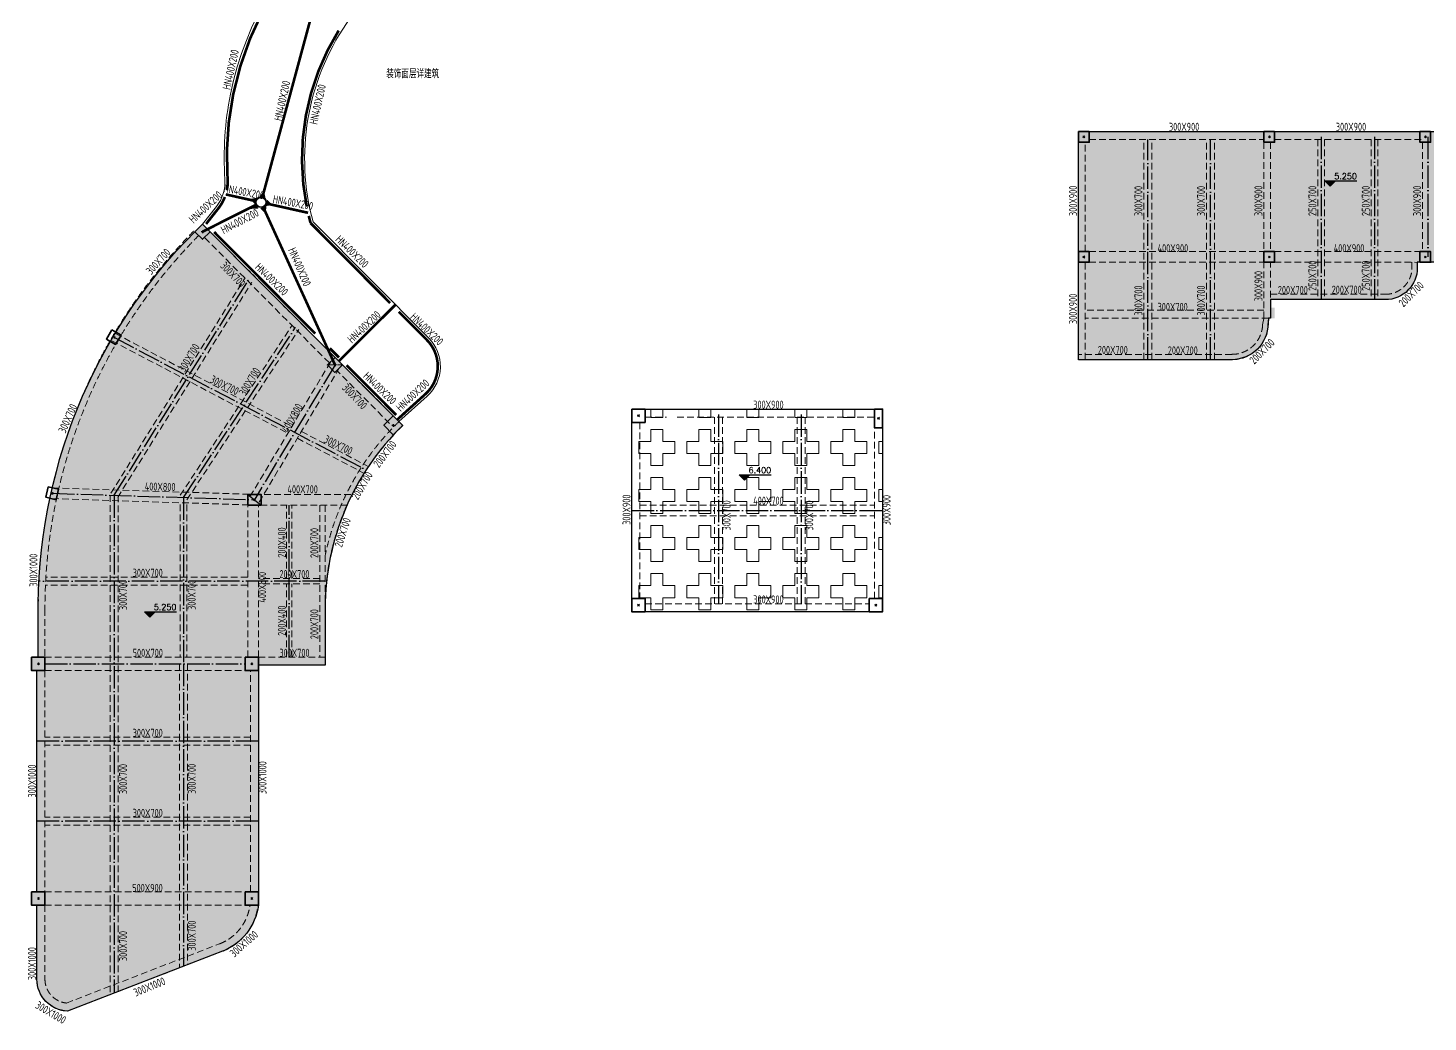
# Model space of a CAD drawing. Header units: millimetres. Extents: x 1089227 to 13101469, y 618865 to 10240562.
# Drawn here: x 7350011 to 7402497, y 5143291 to 5180548 of the extents above; entities that cross this region are included whole.
import ezdxf
from ezdxf.enums import TextEntityAlignment as Align

# ---------------------------------------------------------------- set-up
doc = ezdxf.new("R2010")
doc.units = ezdxf.units.MM
doc.header["$LTSCALE"] = 1000
doc.linetypes.add('GB_DASHDOT3', pattern=[1.0675, 0.84, -0.105, 0.0175, -0.105])
doc.linetypes.add('HIDDEN', pattern=[0.375, 0.25, -0.125])
doc.layers.get('0').update_dxf_attribs({"linetype": 'CONTINUOUS'})
for name, color, linetype in [('BG', 11, 'CONTINUOUS'), ('BG-H', 8, 'CONTINUOUS'), ('S-BEAM-TEXT-DD', 7, 'CONTINUOUS'), ('S-GRID-DE', 11, 'GB_DASHDOT3'), ('STPM_RBEAM_SIG', 2, 'CONTINUOUS'), ('STPM_RBEAM_THICK', 3, 'CONTINUOUS'), ('单形心', 4, 'CONTINUOUS'), ('降板范围', 7, 'CONTINUOUS')]:
    doc.layers.add(name, color=color, linetype=linetype)
for name, color, linetype, lineweight in [('S-BEAM-DASH', 4, 'HIDDEN', 0), ('S-COLU', 30, 'CONTINUOUS', 0), ('S-SLAB-HATCH', 73, 'CONTINUOUS', 0)]:
    doc.layers.add(name, color=color, linetype=linetype, lineweight=lineweight)
doc.styles.add('RMD', font='romand.shx')
doc.styles.add('TSSD_Rein', font='tssdeng.shx', dxfattribs={"width": 0.7, "bigfont": 'hztxt.shx'})
pattern_1 = [(0, (-6326317.142432513, 1683260.446538338), (317.5, 317.5), [317.5, -317.5]), (90, (-6325999.642432513, 1683260.446538338), (-317.5, 317.5), [317.5, -317.5])]

# ---------------------------------------------------------------- blocks, each defined once
blk = doc.blocks.new('BANWANG_XINGXIN')
at = {"color": 0}
for points in [[(0.7071067811921239, 0.707106781177572), (-0.7071067811921239, -0.7071067811848479)], [(-0.7071067811921239, 0.707106781177572), (0.7071067811921239, -0.7071067811848479)]]:
    blk.add_lwpolyline(points, dxfattribs=at)
blk = doc.blocks.new('1F柱网-0808')
at = {"layer": 'S-COLU', "lineweight": 35}
for points in [[(116813.128351558, 100093.7140142014), (117213.128351558, 100093.7140142014), (117213.128351558, 99693.71401420143), (116813.128351558, 99693.71401420143)], [(123763.1251847167, 100093.7140142014), (124163.1251847167, 100093.7140142014), (124163.1251847167, 99693.71401420143), (123763.1251847167, 99693.71401420143)], [(129613.125183749, 100093.7140142322), (130013.125183749, 100093.7140142322), (130013.125183749, 99693.71401423216), (129613.125183749, 99693.71401423216)], [(83970.48979242053, 96623.0717832828), (84252.64791961387, 96339.54613848496), (83969.1222748151, 96057.38801129069), (83686.96414762177, 96340.91365608852)], [(116813.1251847167, 95593.37480869796), (117213.1251847167, 95593.37480869796), (117213.1251847167, 95193.37480869796), (116813.1251847167, 95193.37480869796)], [(123763.1292147236, 95593.37480869796), (124163.1292147236, 95593.37480869796), (124163.1292147236, 95193.37480869796), (123763.1292147236, 95193.37480869796)], [(129613.125184291, 95593.37480869796), (130013.125184291, 95593.37480869796), (130013.125184291, 95193.37480869796), (129613.125184291, 95193.37480869796)], [(80569.98793949932, 92660.84238306805), (80914.8407651633, 92458.16892987117), (80712.16731196642, 92113.31610420626), (80367.3144863015, 92315.98955740314)], [(88938.18965117913, 91631.29529387318), (89220.34777837247, 91347.76964907441), (88936.8221335737, 91065.61152188107), (88654.66400638036, 91349.1371666789)], [(91123.28668478038, 89435.6078913426), (91475.98434377275, 89081.20083534438), (91121.5772877736, 88728.50317635108), (90768.87962878123, 89082.9102323493)], [(100063.135861977, 89693.37481751945), (100563.135861977, 89693.37481751945), (100563.135861977, 89193.37481751945), (100063.135861977, 89193.37481751945)], [(109163.1358573977, 89693.37480869237), (109463.1358573977, 89693.37480869237), (109463.1358573977, 88993.37480869237), (109163.1358573977, 88993.37480869237)], [(78186.92302633356, 86775.0517914677), (78576.85177533701, 86685.85778549779), (78487.6577693671, 86295.92903649528), (78097.72902036272, 86385.12304246519)], [(85663.12521609478, 86493.37770890351), (86163.12521609478, 86493.37770890351), (86163.12521609478, 86093.37770890351), (85663.12521609478, 86093.37770890351)], [(100063.1251847167, 82593.37480869796), (100563.1251847167, 82593.37480869796), (100563.1251847167, 82093.37480869796), (100063.1251847167, 82093.37480869796)], [(108963.1251847185, 82593.37480869237), (109463.1251847185, 82593.37480869237), (109463.1251847185, 82093.37480869237), (108963.1251847185, 82093.37480869237)], [(77563.1251847148, 80393.37480452005), (78063.1251847148, 80393.37480452005), (78063.1251847148, 79893.37480452005), (77563.1251847148, 79893.37480452005)], [(85563.12518471573, 80393.37480869703), (86063.12518471573, 80393.37480869703), (86063.12518471573, 79893.37480869703), (85563.12518471573, 79893.37480869703)], [(77563.1251847148, 71593.37480452005), (78063.1251847148, 71593.37480452005), (78063.1251847148, 71093.37480452005), (77563.1251847148, 71093.37480452005)], [(85563.12518471386, 71593.37480869796), (86063.12518471386, 71593.37480869796), (86063.12518471386, 71093.37480869796), (85563.12518471386, 71093.37480869796)]]:
    blk.add_lwpolyline(points, close=True, dxfattribs=at)
at = {"layer": '单形心', "xscale": 50, "yscale": 50, "zscale": 50}
for p in [(117013.128351558, 99893.71401420143), (123963.1251847167, 99893.71401420143), (129813.125183749, 99893.71401423216), (117013.1251847167, 95393.37480869796), (123963.1292147236, 95393.37480869796), (129813.1251846487, 95393.37480869796), (100313.1358619742, 89443.37481752224), (109313.1358573977, 89343.3748131115), (78337.29039784987, 86535.49041398242), (85913.12521609478, 86293.37770890351), (100313.1251847139, 82343.37480870076), (109213.1251847185, 82343.37480869237), (77813.1251847148, 80143.37480452005), (85813.12518471573, 80143.37480869703), (77813.1251847148, 71343.37480452005), (85813.12518471386, 71343.37480869796)]:
    blk.add_blockref('BANWANG_XINGXIN', p, dxfattribs=at)
at = {"layer": '单形心', "xscale": 49.99999999999999, "yscale": 49.99999999999999, "zscale": 49.99999999999999}
for p, rotation in [((83969.80603361875, 96340.22989728581), 314.8614900437124), ((80641.0776257338, 92387.07924363669), 329.5568204169557), ((88937.50589237642, 91348.4534078762), 314.8614900437124), ((91122.43198627792, 89082.05553384591), 314.8614900437124)]:
    blk.add_blockref('BANWANG_XINGXIN', p, dxfattribs=dict(at, rotation=rotation))
blk = doc.blocks.new('2FJGBZ')
at = {"layer": 'S-SLAB-HATCH'}
h = blk.add_hatch(dxfattribs=at)
h.set_pattern_fill('ZIGZAG', color=256, scale=100)
h.set_pattern_definition(pattern_1)
edge = h.paths.add_edge_path()
edge.add_line((145363.1252078488, 109893.3748085527), (135113.125184752, 109893.3748085545))
edge.add_line((135113.125184752, 109893.3748085545), (135113.125184752, 109993.3777073333))
edge.add_line((135113.125184752, 109993.3777073333), (134713.125184752, 109993.3777073333))
edge.add_line((134713.125184752, 109993.3777073333), (134713.125184752, 100093.7140142014))
edge.add_line((134713.125184752, 100093.7140142014), (116813.128351558, 100093.7140142014))
edge.add_line((116813.128351558, 100093.7140142014), (116813.5042634998, 91544.0505567072))
edge.add_line((116813.5042634998, 91544.0505567072), (116813.5042745434, 91543.79939038213))
edge.add_line((116813.5042745434, 91543.79939038213), (122563.8808914395, 91544.05222316831))
edge.add_arc((122554.4704302279, 92907.86834589764), 1363.848588882461, 270.3953400644964, 359.4242408584261)
edge.add_line((123918.2501588073, 92894.16340840049), (123937.2095122971, 93094.05220660847))
edge.add_line((123937.2095122971, 93094.05220660847), (124163.4985162588, 93093.71527236234))
edge.add_line((124163.4985162588, 93093.71527236234), (124163.4985162588, 93493.71527236234))
edge.add_line((124163.4985162588, 93493.71527236234), (124013.5076193605, 93493.71527236234))
edge.add_line((124013.5076193605, 93493.71527236234), (124013.5076194461, 93793.37480991054))
edge.add_line((124013.5076194461, 93793.37480991054), (128313.1251870748, 93793.37481017411))
edge.add_arc((128313.1251854729, 94993.37480972614), 1199.999999552034, 270.0000000764839, 360.0000000090268)
edge.add_line((129513.1251850249, 94993.3748099152), (129513.1251856256, 95192.42186202575))
edge.add_line((129513.1251856256, 95192.42186202575), (134913.1251847539, 95193.37480869796))
edge.add_line((134913.1251847539, 95193.37480869796), (134913.1251866464, 98493.37480994035))
edge.add_line((134913.1251866464, 98493.37480994035), (141813.1252120994, 98493.37480994035))
edge.add_arc((141813.1297613354, 99693.37025702838), 1199.995447096656, 269.9997827891552, 360.0002174783172)
edge.add_line((143013.1252084235, 99693.37481186632), (143013.1252105692, 99793.33677805495))
edge.add_line((143013.1252105692, 99793.33677805495), (143913.1226878734, 99793.37225819472))
edge.add_line((143913.1226878734, 99793.37225819472), (143913.125213135, 99893.37480945792))
edge.add_line((143913.125213135, 99893.37480945792), (144813.1252130186, 99893.37480945978))
edge.add_line((144813.1252130186, 99893.37480945978), (144813.1252130186, 100093.3748094598))
edge.add_line((144813.1252130186, 100093.3748094598), (143913.1353181517, 100093.3722582208))
edge.add_line((143913.1353181517, 100093.3722582208), (143913.1252120957, 102193.3742745407))
edge.add_line((143913.1252120957, 102193.3742745407), (147163.1252127159, 102193.3742762813))
edge.add_line((147163.1252127159, 102193.3742762813), (147163.1252127159, 99793.37480847538))
edge.add_line((147163.1252127159, 99793.37480847538), (152163.125156682, 99793.37480848003))
edge.add_line((152163.125156682, 99793.37480848003), (152163.1251881327, 100692.7107660174))
edge.add_line((152163.1251881327, 100692.7107660174), (155413.1251870841, 100692.7107646903))
edge.add_arc((155411.9916488212, 101993.8439091938), 1301.133638268742, 270.049915677135, 359.9774558675841)
edge.add_line((156713.1251863707, 101993.3319530161), (156738.0883708652, 102893.4515854754))
edge.add_line((156738.0883708652, 102893.4515854754), (156713.1251815958, 110293.3748087222))
edge.add_line((156713.1251815958, 110293.3748087222), (156113.1251852298, 110294.4425576478))
edge.add_arc((154906.9224803988, 110429.6356623601), 1213.75538750748, 353.6048884554947, 449.7034895401035)
edge.add_line((154913.2037381949, 111643.3747968143), (146963.1252912134, 111643.4889131691))
edge.add_arc((146968.1098112287, 110430.713217183), 1212.785939155953, 90.23548489027833, 186.5022418150386)
edge.add_line((145763.1252078488, 110293.3748036558), (145363.1252078488, 110293.3748036558))
edge.add_line((145363.1252078488, 110293.3748036558), (145363.1252078488, 109893.3748085527))
h = blk.add_hatch(dxfattribs=at)
h.set_pattern_fill('ZIGZAG', color=256, scale=100)
h.set_pattern_definition(pattern_1)
edge = h.paths.add_edge_path()
edge.add_line((77763.13871500734, 68321.79160367139), (77763.1251847716, 71093.37480499409))
edge.add_line((77763.1251847716, 71093.37480499409), (77563.1251847148, 71093.37480475754))
edge.add_line((77563.1251847148, 71093.37480475754), (77563.1251847148, 71593.37480428349))
edge.add_line((77563.1251847148, 71593.37480428349), (77763.1251847148, 71593.37480452005))
edge.add_line((77763.1251847148, 71593.37480452005), (77763.1251847148, 79893.37480452005))
edge.add_line((77763.1251847148, 79893.37480452005), (77562.86360115744, 79893.37480452005))
edge.add_line((77562.86360115744, 79893.37480452005), (77562.86360115744, 80393.37480452005))
edge.add_line((77562.86360115744, 80393.37480452005), (77813.1251847148, 80393.37480452005))
edge.add_line((77813.1251847148, 80393.37480452005), (77813.1251847148, 81893.37190979812))
edge.add_arc((97790.16162515432, 82189.2581168972), 19979.22755239051, 134.9017358295003, 180.8485638701061, ccw=False)
edge.add_line((83686.96414762177, 96340.91365608852), (83970.37592316885, 96622.95846325252))
edge.add_line((83970.37592316885, 96622.95846325252), (91475.97818943951, 89081.20701950695))
edge.add_arc((98163.5048496835, 82193.15204589628), 9600.43301892976, 134.1537312490391, 179.8089813593146)
edge.add_line((88563.12518471386, 82225.15891068894), (88563.12518430408, 80093.37190849055))
edge.add_line((88563.12518430408, 80093.37190849055), (86063.12518471386, 80093.37480869703))
edge.add_line((86063.12518471386, 80093.37480869703), (86063.12518471386, 71093.37480869796))
edge.add_arc((83921.81887526624, 71376.28382176533), 2159.91440121014, 291.702654041468, 352.4736819357785, ccw=False)
edge.add_line((84720.53318092693, 69369.47399557661), (78914.75827428605, 67124.43527422566))
edge.add_arc((78965.02696007211, 68325.27687910106), 1201.893298413127, 180.1661477376504, 267.602928714078, ccw=False)
h = blk.add_hatch(dxfattribs=at)
h.set_pattern_fill('十字花纹', color=256, scale=300)
h.set_pattern_definition([(90, (-2912287.719960631, 1620394.552045148), (-1800, 1.102182119232618e-13), [450, -1350]), (0, (-2912287.719960631, 1620844.552045148), (0, 1800), [450, -1350]), (90, (-2911837.719960631, 1620844.552045148), (-1800, 1.102182119232618e-13), [450, -1350]), (0, (-2911837.719960631, 1621294.552045148), (0, 1800), [450, -1350]), (270, (-2911387.719960631, 1621294.552045148), (1800, -3.306546357697854e-13), [450, -1350]), (0, (-2911387.719960631, 1620844.552045148), (0, 1800), [450, -1350]), (270, (-2910937.719960631, 1620844.552045148), (1800, -3.306546357697854e-13), [450, -1350]), (0, (-2911387.719960631, 1620394.552045148), (0, 1800), [450, -1350]), (270, (-2911387.719960631, 1620394.552045148), (1800, -3.306546357697854e-13), [450, -1350]), (0, (-2911837.719960631, 1619944.552045148), (0, 1800), [450, -1350]), (270, (-2911837.719960631, 1620394.552045148), (1800, -3.306546357697854e-13), [450, -1350]), (0, (-2912287.719960631, 1620394.552045148), (0, 1800), [450, -1350])])
h.paths.add_polyline_path([(109463.1251847176, 89693.3748086961), (100063.1244111517, 89693.71546419803), (100063.1251847167, 82093.37480869796), (109463.5240193289, 82093.71642575692)])
at = {"color": 2, "linetype": 'ByBlock'}
for radius in [200, 184]:
    blk.add_circle((86163.0122663118, 97443.31158189103), radius, dxfattribs=at)
at = {"layer": 'S-BEAM-DASH'}
for p, q in [((117213.128351558, 100093.7139368737), (123763.1251847167, 100093.7140142014)), ((117213.1283550998, 99793.71393687371), (123763.1251882585, 99793.71401420143)), ((119263.5042634998, 91544.05054270569), (119263.5042635007, 99793.71396285109)), ((119563.5042634998, 91544.05054270569), (119563.5042635007, 99793.71396285109)), ((121613.5042634998, 91544.05054270569), (121613.5042635007, 99793.71399059426)), ((121913.5042634998, 91544.05054270569), (121913.5042635007, 99793.71399059426)), ((124163.1066925973, 99793.7140147714), (129713.1107221767, 99793.3719103178)), ((124163.1251847167, 100093.7140142014), (129713.1292142961, 100093.3719097478)), ((125788.4713249523, 99793.61382664926), (125788.4713249523, 93793.37481002696)), ((126038.4713249514, 99793.59841655102), (126038.4713249523, 93793.37481002696)), ((127788.4713249523, 99793.4905458549), (127788.4713249523, 93793.3748101499)), ((128038.4713249514, 99793.47513575573), (128038.4713249523, 93793.3748101499)), ((116813.504351872, 95593.37480869796), (116813.128351558, 99693.71401420143)), ((117063.5043508206, 95593.39773364924), (117063.1283505065, 99693.7369391527)), ((123763.1251847167, 99693.71401420143), (123763.1251847157, 95593.37480869796)), ((124013.1251847167, 99693.71401420143), (124013.1251847157, 95593.37480869796)), ((129713.125184291, 99693.71401423216), (129713.125184291, 95593.37190979905)), ((88725.54548272677, 91419.67663301434), (84040.00230172649, 96127.92603518255)), ((88938.18965117913, 91631.29529387318), (84252.64647017885, 96339.54469604045)), ((117212.861806239, 95593.3748086337), (123762.8676311672, 95593.3748086337)), ((124162.8676311662, 95593.3748086337), (129612.8636007337, 95593.3748086337)), ((117063.5042634998, 91544.05054270569), (117063.5042634998, 95193.37480869796)), ((117213.1251847167, 95193.37480869796), (123763.5076193139, 95192.83654135093)), ((123763.5074353293, 93093.71534081548), (123763.5076193605, 95193.37480869796)), ((124013.5076193605, 93493.71527236234), (124013.5076193605, 95193.37480869796)), ((124162.8675067676, 95192.83650634717), (134513.1251847539, 95192.03481215797)), ((80535.85374090262, 86540.54511225969), (85570.58127525263, 94612.30896043964)), ((80790.39662852511, 86381.77509506233), (85825.12416287512, 94453.53894324228)), ((116813.5042634998, 91544.0505567072), (116813.5043503121, 93094.05066053849)), ((123763.5074616531, 93394.05220660847), (117063.5042634998, 93394.05220660847)), ((123937.2095122971, 93094.05220660847), (117063.5042634998, 93094.05220660847)), ((123712.4614764759, 92844.05222316738), (123763.4985162588, 93093.71527236234)), ((123913.5076214913, 92844.16275383998), (123937.2095122971, 93094.05220660847)), ((80710.87100169342, 92519.85305382591), (87325.1346302852, 89043.02439713292)), ((83137.80353390891, 86460.49652940687), (87336.01986509841, 92843.31783039961)), ((83388.44683551881, 86295.63921122346), (87586.66316670831, 92678.4605122162)), ((80571.28424977418, 92254.30543344747), (87170.8758294154, 88785.18923018966)), ((88765.86044334248, 91451.11896570865), (85741.49686198123, 86396.06029481534)), ((88654.66400638036, 91349.1371666789), (89220.31355715543, 91347.73559291475)), ((122563.8808334796, 91744.05222316738), (116813.5042055398, 91744.0505567072)), ((122563.8808914395, 91544.05222316738), (116813.5042634998, 91544.0505567072)), ((89109.11712019332, 91245.753793885), (86084.75353883207, 86190.69512299169)), ((100063.1244417205, 89393.3748086961), (100063.135861977, 89393.3748086961)), ((100063.1251847167, 89293.3748086961), (100063.1251847167, 82493.37480869796)), ((100463.1251847167, 89693.3748086961), (109263.1251847176, 89693.3748086961)), ((100563.135861977, 89393.3748086961), (101363.1251850622, 89393.3748086961)), ((101763.1251850622, 89393.3748086961), (109163.1358573977, 89393.3748086961)), ((103163.5232968498, 89393.37480869517), (103163.5232968498, 82393.71642575692)), ((103463.5232968498, 89393.37480869517), (103463.5232968498, 82393.71642575692)), ((106263.1251847167, 89393.37480869517), (106263.1251847167, 82393.71642575692)), ((106563.1251847167, 89393.37480869517), (106563.1251847167, 82393.71642575692)), ((87679.73815275636, 88856.62485851068), (90175.29302301165, 87544.82097912766)), ((100363.1251847176, 89193.37481751945), (100363.1251847167, 82593.37480869796)), ((109163.916991083, 82593.37480910309), (109163.1358573977, 88993.37480869237)), ((109463.922855786, 82493.39240476489), (109463.5240208926, 88993.37480869237)), ((87525.47935188748, 88598.78969156649), (90035.70627109241, 87279.27335874923)), ((78343.6788465213, 86735.38835725095), (85919.51364907809, 86493.27565217298)), ((78330.90194917843, 86335.59247071203), (85906.73675173521, 86093.47976563405)), ((80513.12518471293, 86465.95388635434), (80513.12518471293, 67742.50877217203)), ((80813.12518471386, 86456.3663209686), (80813.12518471293, 67858.51595936622)), ((83138.12518471386, 86115.78671798017), (83138.1251847148, 80393.37480869703)), ((83388.12518471386, 86115.78671798017), (83388.12518471573, 80393.37480869703)), ((85663.12518505845, 80393.37480869703), (85663.12518505845, 86093.37770890351)), ((86063.12518471386, 80393.37480869703), (86063.12518471386, 86093.37770890351)), ((89391.01413124334, 86093.37264809944), (86163.12521609478, 86093.37770890351)), ((89530.63381271623, 86493.37242919765), (86163.12571782246, 86493.37770890258)), ((87113.12518471386, 83343.3748086933), (87113.12949626707, 86093.37621945143)), ((87313.12518471386, 83343.3748086933), (87313.12949626707, 86093.37590588443)), ((88363.12518471293, 86093.37425966188), (88363.12518471386, 80393.37480869703)), ((88563.12518471386, 86093.37394609489), (88563.12518471386, 80793.37480844185)), ((100363.1251847176, 86093.56353446376), (109163.4897196582, 86094.10351937916)), ((100363.1251847176, 85693.56353371125), (109163.5385405123, 85694.10352162365)), ((85663.12518505752, 83093.37480869424), (78085.37156846095, 83093.3748086933)), ((85663.12518505659, 83393.37480869237), (78095.854001211, 83393.3748086933)), ((88363.12518471293, 83343.3748086933), (86063.12518471293, 83343.3748086933)), ((88363.12518471293, 83143.3748086933), (86063.12518471293, 83143.37480869424)), ((87113.12055959273, 80393.37496548053), (87113.12487114593, 83143.3748086933)), ((87313.12055959273, 80393.37465191353), (87313.12487114593, 83143.3748086933)), ((77813.1251847148, 82193.37190980185), (77813.1251847148, 80393.37480452005)), ((78063.1251847148, 82193.37190980185), (78063.12518454716, 80393.37480452005)), ((100463.1251847167, 82093.71642575692), (109263.1251847167, 82093.71642575692)), ((100563.1251847167, 82393.71642575692), (108963.1251847185, 82393.71642575692)), ((78063.1251847148, 80393.37480452005), (85563.12518471573, 80393.37480869703)), ((86063.12518471386, 80393.37480869703), (88563.12518434413, 80393.37480869703)), ((77763.1251847148, 79894.44255300518), (77763.1251847148, 71594.44255300518)), ((78063.1251847148, 79893.37480452005), (85563.12518471573, 79893.37480869703)), ((78063.12518372852, 79893.37480452005), (78063.12518372852, 71593.37480452005)), ((83113.125184712, 80143.37480741646), (83113.12518471293, 68747.90439452603)), ((83413.125184712, 80143.37480741646), (83413.12518471293, 68863.91158172116)), ((85763.12518476602, 71593.37480869796), (85763.1251847148, 79893.37480869703)), ((86063.12506870367, 80093.37335859518), (88013.12506485824, 80093.37335859518)), ((86063.12518476695, 71493.37480869796), (86063.12518471386, 79993.37480869703)), ((85763.12518473156, 77394.44255300611), (78063.12518372852, 77394.44255300425)), ((85763.12518473342, 77094.44255300518), (78063.12518372852, 77094.44255300518)), ((85763.12518474925, 74393.37480452005), (78063.12518372945, 74393.37480452098)), ((85763.12518475112, 74093.37480452005), (78063.12518372945, 74093.37480452098)), ((78063.1251847716, 71593.37480869796), (85563.12518471386, 71593.37480869796)), ((78063.12518474646, 71094.44255347922), (85563.12518468872, 71094.4425571831))]:
    blk.add_line(p, q, dxfattribs=at)
at = {"layer": 'S-BEAM-DASH', "linetype": 'Continuous'}
for points in [[(83971.29820529837, 96624.09649993107), (84490.73708744999, 97282.51953485608, 0.1860864396549765), (84809.6271956088, 98313.47690711077, -0.06712124892979676), (85020.05497475807, 101494.3649089038, -0.3567487115909), (96709.00954234228, 111050.6257847399, -0.3881733823858325), (98113.45305893384, 110043.1382944565), (98113.45305893384, 109042.3834362831, -0.426200936172298), (97072.71102042496, 108043.2137378342), (95822.79134323634, 108011.1361165931, 0.4610985514977265), (88113.8627022598, 96712.55183599796), (92452.75745849404, 92352.62803789973, -0.4283157962061458), (92395.49917641189, 90181.86319935601), (91336.3737036679, 89221.48811733816), (83971.29820529837, 96624.09649993107)], [(128313.1251850259, 93793.37481017411, 0.4142135616811479), (129513.1251850249, 94993.37480629422), (129513.1251856275, 95193.1138490187)], [(124013.5076193605, 93793.37480991054), (128313.1251850259, 93793.37481017411, -0.136567523976915)]]:
    blk.add_lwpolyline(points, format="xyb", dxfattribs=at)
at = {"layer": 'S-BEAM-DASH'}
for points in [[(83650.56972419377, 96375.22797986027, 0.1980158450556573), (77813.12521587312, 82193.2470933795, 0.1980158450556573)], [(83828.04321121797, 96199.15083369054, 0.1980158450556588), (78063.1251847148, 82193.37190980371, -0.0002496328633489166)], [(128313.1251851125, 93993.37481017411, 0.4142135616813298), (129313.1251850249, 94993.37480685394), (129313.1251856275, 95193.1138496222)], [(91477.46592232399, 89079.70917722303, 0.2037584165590769), (88563.12518470827, 82193.37190978695, 304.9385467953218)], [(91338.46412222274, 89223.50938434713, 0.1510122980792718), (88563.12518471386, 84174.58190834802, 0.1450195318105725)], [(78869.2449879488, 67428.48407311738), (84612.33379150648, 69649.28266615141, 0.2762041838049747), (85749.34472539648, 71105.73059188761)], [(78914.75827249605, 67124.43527353369), (84720.53318092693, 69369.47399557661, 0.2762041838050321), (86047.04593734909, 71068.66324234102)], [(77763.13871500734, 68321.79160367139, 0.4011703925680097), (78914.75827428605, 67124.43527422566, 0.4011703925680097)], [(78063.13745366037, 68322.66154997237, 0.3825503998096451), (78869.2449894473, 67428.48407369666, 0.3825503998096451)]]:
    blk.add_lwpolyline(points, format="xyb", dxfattribs=at)
for points in [[(116813.5042634998, 93494.05074726883), (116813.5042634998, 95193.37480869796)], [(124013.5076193484, 93993.37480991054), (128313.1251850137, 93993.37481017411)], [(91194.84188645892, 89363.70298878383), (89220.34777837247, 91347.76964907441)], [(90982.19749826379, 89152.08454873227), (89007.70339017734, 91136.15120902285)], [(77763.1251847716, 71093.37480499409), (77763.13871500734, 68321.79160367139)], [(78063.1251847716, 71093.37480499409), (78063.13745366037, 68322.66154997144)]]:
    blk.add_lwpolyline(points, dxfattribs=at)
for radius, end in [(1349.030783318655, 357.9171207419982), (1149.030783318655, 357.5543713161033)]:
    blk.add_arc((122564.4772709105, 92893.0828746641), radius, 269.974670669523, end, dxfattribs=at)
at = {"layer": 'S-GRID-DE'}
for p, q in [((119413.5042634998, 91544.05054270569), (119413.5042635007, 99793.71396285109)), ((121763.5042634998, 91544.05054270569), (121763.5042635007, 99793.71399059426)), ((125913.4713249523, 99893.37190354522), (125913.4713249523, 93793.37481002696)), ((127913.4713249523, 99893.37190354522), (127913.4713249523, 93793.3748101499)), ((129913.4713249523, 99893.37190354522), (129913.4713249523, 95393.26073075365)), ((80663.12518471386, 86461.16010366101), (85697.85271906387, 94532.92395184096)), ((80641.0776257338, 92387.07924363669), (90105.49964705203, 87412.04716893844)), ((83263.12518471386, 86378.06787031516), (87461.34151590336, 92760.8891713079)), ((88937.4887817679, 91348.43637979683), (85913.12520040665, 86293.37770890351)), ((103313.5232968498, 89493.71594281029), (103313.5232968498, 82393.71642575692)), ((106413.1251847176, 89493.71594281029), (106413.1251847167, 82393.71642575692)), ((78337.29039784987, 86535.49041398149), (85913.12520040665, 86293.37770890351)), ((80663.12518471386, 86461.16010366101), (80663.12518471293, 67800.5123657696)), ((83263.12518471386, 86378.06787031516), (83263.1251847148, 80143.37480741646)), ((85663.12521609478, 86493.37770890351), (86163.12518471759, 86093.37770890351)), ((87213.12055959273, 80393.37480869703), (87213.12949626707, 86093.37606266793)), ((100063.1247979347, 85893.54512625001), (109463.7141891299, 85894.12194059137)), ((88563.12518471293, 83243.3748086933), (77838.76138381101, 83243.3748086933)), ((78063.1251847148, 80143.37480452005), (85563.12518471573, 80143.37480869703)), ((83263.125184712, 80143.37480741646), (83263.12518471293, 68805.9079881236)), ((86063.12518473156, 77244.44255300518), (77763.1251847148, 77244.44255300518)), ((86063.12518475018, 74243.37480452005), (77763.1251847148, 74243.37480452005))]:
    blk.add_line(p, q, dxfattribs=at)
at = {"layer": 'STPM_RBEAM_SIG'}
for points in [[(85975.95933906734, 97495.34895556513, 249.9999999999999, 0, 0), (85735.4013575241, 97563.40670688823, 249.9999999999999, 0, 0)], [(86212.79947510269, 97627.05916156247, 250, 0, 0), (86281.79527711496, 97867.34977582842, 250, 0, 0)], [(86005.72977024037, 97315.58504041284, 250, 0, 0), (85786.09249274433, 97196.17203302123, 250, 0, 0)], [(86252.76858227327, 97257.38118600566, 250, 0, 0), (86333.57354856655, 97020.80021165963, 250, 0, 0)], [(86361.40697041713, 97417.74781770166, 250, 0, 0), (86600.64875168353, 97345.19873020332, 250, 0, 0)]]:
    blk.add_lwpolyline(points, format="xyseb", dxfattribs=at)
at = {"layer": 'STPM_RBEAM_THICK', "const_width": 100}
for points in [[(84881.39413441159, 97894.67406612635, 0.06694179756315849), (84909.39619401097, 98320.2700623339, -0.06712124892979585), (85118.0596657237, 101474.4882756695, -0.09363216005759249), (86774.55035288166, 105541.0811133785, -0.09773618217375481)], [(89075.217958197, 103880.3013183661, 0.1910710286114662), (87876.48239584547, 97283.73046642449)], [(84104.72572966665, 96631.77118075732), (84569.24674530793, 97220.58219859563, 0.07895328003630434), (84807.08307520859, 97641.95481158979, 0.09225139231026441)], [(87955.25460009277, 96934.81616966799, 0.01761068528569877), (88024.36086612195, 96660.72297555208), (91004.2061762698, 93666.43544099107)], [(91328.03914700635, 93341.03296984453), (92381.87604729086, 92282.08850610442, -0.4283310075539356), (92328.38159058802, 90255.99305315409), (91265.7672440894, 89292.45439183898)]]:
    blk.add_lwpolyline(points, format="xyb", dxfattribs=at)
for points in [[(86215.19407134037, 97636.38426049706), (88110.83046128228, 104650.2389032859)], [(85967.83677607309, 97486.97538852878), (84841.63996930607, 97738.77753053512)], [(85984.3593861442, 97353.40525059216), (83969.80603361875, 96340.22989728581)], [(86245.96452967264, 97261.3255329663), (88937.4887817679, 91348.43637979683)], [(87926.77029729448, 97048.98475161009), (86358.19850880466, 97399.69586520828)], [(88197.81099775247, 92517.82729479112), (84405.16588669177, 96329.79996194877)], [(89079.55016768817, 91489.81256685313), (91205.7110507302, 93605.71842519939)], [(89084.7557167057, 91626.36265021563), (88742.32089264318, 91970.54254350625)], [(91228.13702899776, 89472.05853303708), (89372.61109302752, 91337.04034493864)]]:
    blk.add_lwpolyline(points, dxfattribs=at)
at = {"layer": '降板范围'}
for points in [[(116813.5042634998, 91544.0505567072), (116813.128351558, 100093.7140142014), (134713.125184752, 100093.7140142014)], [(100063.1251847167, 82093.37480869796), (100063.1244111517, 89693.71544380207), (109463.1358573977, 89693.37480869237), (109463.5240480537, 89294.19275838137), (109463.1358573977, 88993.37480869237), (109463.1251847185, 82593.37480869237), (109463.5240190635, 82468.4425510671), (109463.5240190635, 82093.37480869237), (100063.5232871659, 82093.37484830804)]]:
    blk.add_lwpolyline(points, dxfattribs=at)
for points in [[(134913.1251847539, 95193.37480869796), (129513.1251856284, 95193.38926854637), (129513.1251850249, 94993.37480629422, -0.4142135611269539), (128313.1251870748, 93793.37481017411), (124013.5076194461, 93793.37480991054), (124013.5076193605, 93493.71527236234), (124013.5076193605, 93493.71527236234), (124013.5076193605, 93093.71527236234), (123937.2095122971, 93094.05220660847), (123918.2501588073, 92894.16340839956, -0.4092580186768868), (122563.8808914395, 91544.05222316924), (116813.5042745434, 91543.79939038213)], [(77763.13871500734, 68321.79160367139), (77763.1251847716, 71093.37480499409), (77563.1251847148, 71093.37480475754), (77563.1251847148, 71593.37480428349), (77763.1251847148, 71593.37480452005), (77763.1251847148, 79893.37480452005), (77562.86360115744, 79893.37480452005), (77562.86360115744, 80393.37480452005), (77813.1251847148, 80393.37480452005), (77813.1251847148, 81893.37190979812, -0.2032107009780357), (83686.96414762177, 96340.91365608852), (83970.37592316885, 96622.95846325252), (91475.97818943951, 89081.20701950695, 0.2018862569620874), (88563.12518471386, 82225.15891068894), (88563.12518430408, 80093.37190849055), (86063.12518471386, 80093.37480869703), (86063.12518471386, 71093.37480869796, -0.2715582451004115), (84720.53318092693, 69369.47399557661), (78914.75827428605, 67124.43527422566, -0.4011703925682881), (77763.13871500734, 68321.79160367139), (77763.13871500734, 68321.79160367139)]]:
    blk.add_lwpolyline(points, format="xyb", dxfattribs=at)
blk.add_blockref('1F柱网-0808', (0, 0))
blk = doc.blocks.new('ljm2')
at = {"layer": 'BG'}
for points in [[(-3679.382712075487, 20840.19302765001), (-3879.382712075487, 20640.19302765001), (-4079.382712075487, 20840.19302765001), (-2879.382712075487, 20840.19302765001)], [(-25640.64708657004, 9823.686227516271), (-25840.64708657004, 9623.686227516271), (-26040.64708657004, 9823.686227516271), (-24840.64708657004, 9823.686227516271)], [(-47938.07122159749, 4690.750388475135), (-48138.07122159749, 4490.750388475135), (-48338.07122159749, 4690.750388475135), (-47138.07122159749, 4690.750388475135)]]:
    blk.add_lwpolyline(points, dxfattribs=at)
at = {"layer": 'BG-H'}
for points in [[(-3679.382712075487, 20840.19302765001), (-3879.382712075487, 20640.19302765001), (-4079.382712075487, 20840.19302765001)], [(-25640.64708657004, 9823.686227516271), (-25840.64708657004, 9623.686227516271), (-26040.64708657004, 9823.686227516271)], [(-47938.07122159749, 4690.750388475135), (-48138.07122159749, 4490.750388475135), (-48338.07122159749, 4690.750388475135)]]:
    blk.add_solid(points, dxfattribs=at)
at = {"layer": 'S-BEAM-TEXT-DD', "style": 'TSSD_Rein', "width": 0.7}
for s, height, rotation, p in [('HN400X200', 300, 77.48542989209506, (-45120.3624201268, 24239.52899306547)), ('HN400X200', 300, 77.48542989209506, (-43191.00188323855, 23071.96647501644)), ('HN400X200', 300, 77.48542989209506, (-41859.44551128149, 22936.17792479973)), ('HN400X200', 299.9999999999999, 349.4681351959479, (-45383.87970137969, 20425.29837111756)), ('300X900', 300, 90, (-13373.25753550604, 19526.00848032534)), ('300X700', 300, 90, (-10923.09818870574, 19526.00848032534)), ('300X700', 300, 90, (-8573.098188707605, 19526.00848032534)), ('300X900', 300, 90, (-6423.4772674907, 19526.00848032534)), ('250X700', 300, 90, (-4398.131127255037, 19526.00848032534)), ('250X700', 300, 90, (-2398.131127255037, 19526.00848032534)), ('300X900', 300, 90, (-473.477267915383, 19526.00848032534)), ('HN400X200', 300, 43.26956912398532, (-46492.79481133446, 19230.28145963233)), ('HN400X200', 299.9999999999999, 349.4681351959479, (-43541.96351571754, 20020.96762586012)), ('HN400X200', 299.9999999999999, 27.83507530385636, (-45364.75455984939, 18838.84110884741)), ('HN400X200', 300, 315.8000140892213, (-41201.46010290459, 18614.58215855062)), ('300X700', 300, 48.06627045074362, (-48085.00375812873, 17301.4472786868)), ('HN400X200', 300, 293.1948101259812, (-42954.78160652891, 18258.48593587056)), ('300X700', 299.9999999999999, 313.7210769542445, (-45519.19637787342, 17632.85008242168)), ('HN400X200', 300, 315.8000140892213, (-44217.2574130334, 17574.57952972129)), ('300X900', 300, 90, (-6423.4772674907, 16330.70177113172)), ('250X700', 300, 90, (-4398.131127255037, 16722.14985010121)), ('250X700', 300, 90, (-2398.131127255037, 16722.14985033218)), ('200X700', 300, 44.97578922544648, (-1136.848570343107, 16093.79862918518)), ('300X900', 300, 90, (-13373.4772674907, 15476.16779476684)), ('300X700', 300, 90, (-10923.09818870761, 15792.55670617055)), ('300X700', 300, 90, (-8573.098188707605, 15792.55670617055)), ('HN400X200', 300, 43.26956912398532, (-40553.00528421625, 14736.27491354104)), ('HN400X200', 300, 315.8000140892213, (-38399.18613858894, 15710.60902490746)), ('200X700', 300, 44.97578922544648, (-6730.251195777208, 13949.44671298098)), ('300X700', 300, 59.07162476634461, (-46823.86834383197, 13652.52671998832)), ('300X700', 300, 59.07162476634461, (-44557.87662742287, 12759.13509436697)), ('HN400X200', 300, 315.8000140892213, (-40160.61985925213, 13494.47776031122)), ('300X700', 299.9999999999999, 333.7220663495838, (-45904.7653910201, 13297.0351792844)), ('300X700', 299.9999999999999, 313.7210769542445, (-40953.56150278263, 13064.70484970044)), ('HN400X200', 300, 43.26956912398532, (-38731.2097148113, 12176.37915284466)), ('300X700', 300, 65.908921607918, (-51303.36542956531, 11361.82282547746)), ('400X800', 300, 61.21499972578579, (-42937.77797503956, 11377.37838474661)), ('300X700', 299.9999999999999, 333.7220663495838, (-41640.73235899769, 11055.6197971208)), ('200X700', 300, 52.56578770789778, (-39544.52025710233, 10066.98233413976)), ('400X800', 300, 358.8379864448556, (-48326.71042446047, 9240.702373901382)), ('200X700', 299.9999999999999, 59.29223203008363, (-40333.77233118564, 8860.34487922024)), ('300X900', 300, 90, (-30113.02872826345, 7950.163447569124)), ('300X900', 300, 90, (-20362.80998035707, 7934.235007450916)), ('300X700', 300, 90, (-26362.41186800785, 7740.107167437673)), ('300X700', 300, 90, (-23262.809980141, 7740.107167437673)), ('200X700', 300, 71.93565013064432, (-40936.77028912865, 7081.856042153202)), ('200X400', 300, 90, (-43034.97657039575, 6720.135473585688)), ('200X700', 300, 90, (-41816.09585245885, 6709.308728030883)), ('300X1000', 300, 90, (-52347.58936168253, 5629.829078699462)), ('400X800', 300, 90, (-43774.41671974771, 5035.133023603819)), ('300X700', 300, 90, (-48991.6843715962, 4756.210016323254)), ('300X700', 300, 90, (-46415.4672937151, 4761.007650015876)), ('200X400', 300, 90, (-43033.29986131005, 3789.990357553586)), ('200X700', 300, 90, (-41816.09585245885, 3665.369160346687)), ('300X1000', 300, 90, (-52400.57892877422, -2271.438246460631)), ('300X700', 300, 90, (-48986.22442590445, -2140.067721134052)), ('300X700', 300, 90, (-46410.00734802336, -2135.270087441429)), ('300X1000', 300, 90, (-43759.20884129405, -2145.173224369064)), ('300X700', 300, 90, (-46410.00734802149, -8012.267655723728)), ('300X700', 300, 90, (-48986.22442590259, -8400.725271637551)), ('300X1000', 299.9999999999999, 41.40185877355005, (-44970.87328271009, -8275.700798799284)), ('300X1000', 300, 90, (-52400.57892670482, -9114.465078668669)), ('300X1000', 299.9999999999999, 22.28163031954443, (-48666.30876868963, -9737.8320668675)), ('300X1000', 299.9999999999999, 329.3140652538991, (-52455.97399921529, -10143.01311805565))]:
    blk.add_text(s, height=height, rotation=rotation, dxfattribs=at).set_placement(p)
for s, p in [('装饰面层详建筑', (-39270.95534063317, 24696.04589904845)), ('300X900', (-9928.361158778891, 22721.56014625076)), ('300X900', (-3670.583590609953, 22721.56014625076)), ('400X900', (-10353.48155212589, 18170.48139886092)), ('400X900', (-3749.459863988683, 18170.71847276669)), ('200X700', (-5845.710616111755, 16604.38130135369)), ('200X700', (-3826.079078333452, 16614.06617555581)), ('300X700', (-10353.48155212775, 15971.15879683569)), ('200X700', (-12594.63556837477, 14356.54250816256)), ('200X700', (-9970.87318591401, 14340.20935351867)), ('300X900', (-25510.44812311232, 12305.15737946425)), ('400X700', (-42974.11478960514, 9132.46867744252)), ('400X700', (-25510.67516383715, 8705.552144915797)), ('300X700', (-48777.36509466358, 6005.0235760957)), ('200X700', (-43274.89889000729, 5955.0235760957)), ('300X900', (-25510.44812311232, 5005.372589388862)), ('500X700', (-48777.36510092579, 3005.023574486375)), ('300X700', (-43274.89889000729, 3005.023576118983)), ('300X700', (-48777.36509466358, 6.091320407576859)), ('300X700', (-48777.36509465985, -2994.976428077556)), ('500X900', (-48792.49968264066, -5807.159786102362))]:
    blk.add_text(s, height=300, dxfattribs=at).set_placement(p)
at = {"layer": 'S-BEAM-TEXT-DD', "style": 'RMD'}
for s, p in [('5.250', (-2879.382712075487, 20840.19302765001)), ('6.400', (-24840.64708657004, 9823.686227516271)), ('5.250', (-47138.07122159749, 4690.750388475135))]:
    blk.add_text(s, height=220, dxfattribs=at).set_placement(p, align=Align.BOTTOM_RIGHT)

msp = doc.modelspace()

# ---------------------------------------------------------------- block references
for name, p in [('2FJGBZ', (7272583.120258717, 5076572.437532783)), ('ljm2', (7402712.530161805, 5153975.061953002))]:
    msp.add_blockref(name, p)

doc.saveas('drawing.dxf')
